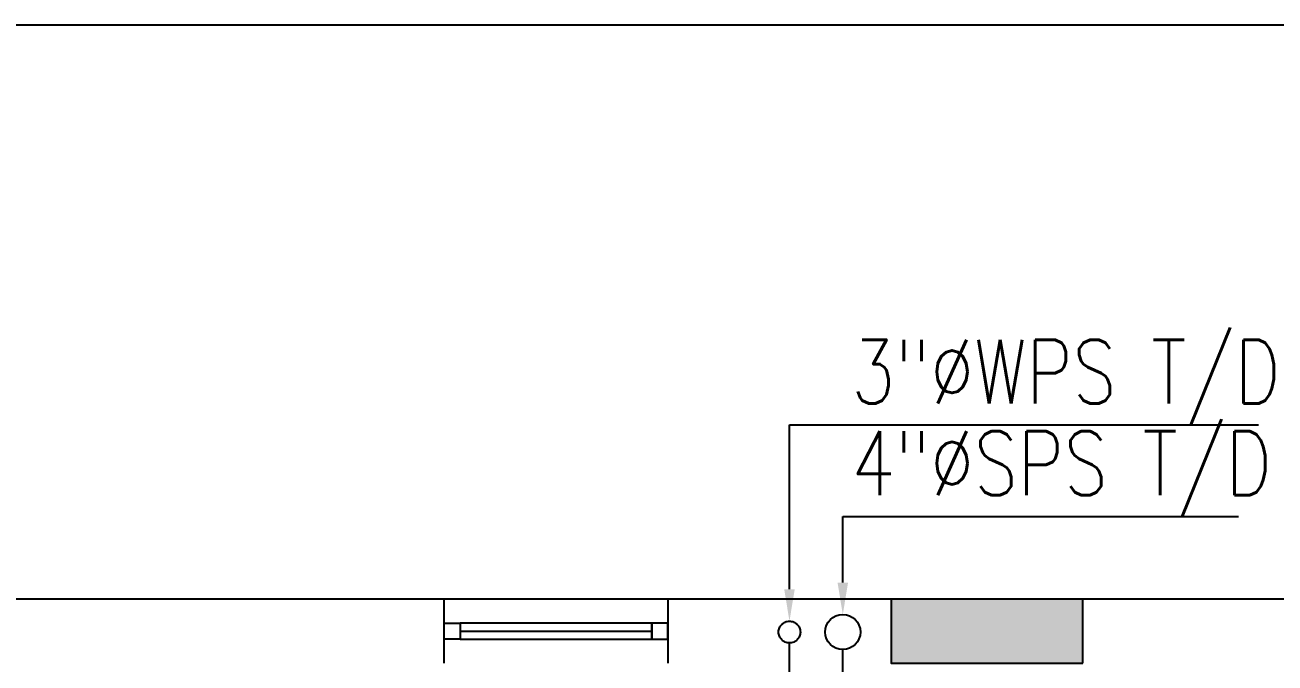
# Model space of a CAD drawing. Header units: metres. Extents: x -658 to -58, y -713 to -118.
# Drawn here: x -332.762 to -328.847, y -254.382 to -252.382 of the extents above; entities that cross this region are included whole.
import ezdxf
from ezdxf import colors
from ezdxf.entities.mleader import LeaderData, LeaderLine
from ezdxf.math import Vec2, Vec3

# ---------------------------------------------------------------- set-up
doc = ezdxf.new("R2010")
doc.units = ezdxf.units.M
doc.header["$LTSCALE"] = 100
doc.linetypes.add('CENTERX2', pattern=[4, 2.5, -0.5, 0.5, -0.5])
for name, color, linetype in [('DRAIN-LW', 2, 'Continuous'), ('drainage', 6, 'Continuous'), ('plan', 8, 'Continuous'), ('WATER TEXT', 3, 'Continuous')]:
    doc.layers.add(name, color=color, linetype=linetype)
doc.styles.add('02-GROUND-FOR WORK$0$MZ', font='romans.shx', dxfattribs={"width": 0.8})

# ---------------------------------------------------------------- blocks, each defined once
blk = doc.blocks.new('*U113')
blk.add_line((0.6500000000000403, 0), (0.05000000000001137, 0))
for points in [[(0.05000000000001137, 0.02500000000000568), (0, 0.02500000000000568), (0, -0.02500000000000568), (0.05000000000001137, -0.02500000000000568)], [(0.6500000000000403, -0.02500000000000568), (0.6500000000000403, 0.02500000000000568), (0.05000000000001137, 0.02500000000000568), (0.05000000000001137, -0.02500000000000568)], [(0.6500000000000403, 0.02500000000000568), (0.7000000000000517, 0.02500000000000568), (0.7000000000000517, -0.02500000000000568), (0.6500000000000403, -0.02500000000000568)]]:
    blk.add_lwpolyline(points, close=True)
blk = doc.blocks.new('TRF4R4R43TR43')
h = blk.add_hatch(color=256)
h.dxf.hatch_style = 1
h.paths.add_polyline_path([(-220.4055494243557, -219.155094601505), (-220.4055494243557, -218.955094601505), (-221.0055494243556, -218.955094601505), (-221.0055494243556, -219.155094601505)])
blk.add_lwpolyline([(-220.4055494243557, -219.155094601505), (-220.4055494243557, -218.955094601505), (-221.0055494243556, -218.955094601505), (-221.0055494243556, -219.155094601505)], close=True)
blk = doc.blocks.new('A$C79349d3f')
at = {"layer": 'plan'}
for p, q in [((-41.6028009961355, 21.10949198694311), (-28.90354420505571, 21.10949198694283)), ((-34.20354420505566, 19.30949198694287), (-38.60354420505575, 19.30949198694287)), ((-34.20354420505566, 19.10949198694283), (-34.20354420505566, 19.30949198694287)), ((-33.50354420505562, 19.30949198694282), (-34.20354420505566, 19.30949198694282)), ((-23.60354420505564, 19.3094919869427), (-33.50354420505562, 19.30949198694287)), ((-33.50354420505562, 19.30949198694287), (-33.50354420505562, 19.10949198694283))]:
    blk.add_line(p, q, dxfattribs=at)
blk.add_blockref('TRF4R4R43TR43', (188.2020052193, 238.2645865884479), dxfattribs=at)
at = {"layer": 'plan', "rotation": 180}
blk.add_blockref('*U113', (-33.50354420505562, 19.20949198694285), dxfattribs=at)

msp = doc.modelspace()

# ---------------------------------------------------------------- linework, layer by layer
at = {"layer": 'DRAIN-LW', "linetype": 'CENTERX2', "ltscale": 0.005}
msp.add_line((-330.3678014536637, -255.1990683515877), (-330.3678014536637, -254.3190854096453), dxfattribs=at)
msp.add_circle((-330.3678014536488, -254.2849146330844), 0.0341707765528081, dxfattribs=at)
at = {"layer": 'drainage', "linetype": 'CENTERX2', "ltscale": 0.2, "elevation": -8.149073000000001e-10}
msp.add_lwpolyline([(-330.2007886343437, -255.5515135183873), (-330.2007886343437, -254.3399146330918)], dxfattribs=at)
at = {"layer": 'drainage'}
msp.add_circle((-330.2007886343437, -254.2849146330993), 0.055, dxfattribs=at)

# ---------------------------------------------------------------- block references
at = {"layer": 'plan'}
msp.add_blockref('A$C79349d3f', (-297.2456081894987, -273.4915122757893), dxfattribs=at)

# ---------------------------------------------------------------- leaders
at = {"layer": 'WATER TEXT', "color": 3}
ml = msp.add_multileader_mtext('Standard', dxfattribs=at)
ml.set_content('3"%%CWPS T/D', color=3, style='02-GROUND-FOR WORK$0$MZ')
ml.set_leader_properties(color=1)
ml.build(insert=Vec2(0, 0))
ml.multileader.update_dxf_attribs({"text_left_attachment_type": 6, "text_right_attachment_type": 6, "dogleg_length": 100, "arrow_head_size": 0.1})
ctx = ml.context
ctx.base_point, ctx.char_height, ctx.arrow_head_size, ctx.landing_gap_size, ctx.plane_origin, ctx.plane_x_axis, ctx.plane_y_axis = Vec3(-330.174046773429, -253.6354674069177), 0.2, 0.1, 9e-05, Vec3(-330.5053512106824, -254.6881180400046), Vec3(1, -2e-16), Vec3(2e-16, 1)
ctx.left_attachment, ctx.right_attachment = 6, 6
notes = []
notes.append((ctx, [(1, (1, 1, 0), (-330.3678014536488, -253.6354674069177), (1, -2.000000000000002e-16), 0.1937546802197958, [(0, [(-330.3678014536488, -254.2507438565384)], 0, [])])]))
ctx.mtext.insert, ctx.mtext.text_direction, ctx.mtext.flow_direction = Vec3(-330.173956773429, -253.368800740251), Vec3(1, -2e-16), 5
ml = msp.add_multileader_mtext('Standard', dxfattribs=at)
ml.set_content('4"%%CSPS T/D', color=3, style='02-GROUND-FOR WORK$0$MZ')
ml.set_leader_properties(color=1)
ml.build(insert=Vec2(0, 0))
ml.multileader.update_dxf_attribs({"text_left_attachment_type": 6, "text_right_attachment_type": 6, "dogleg_length": 100, "arrow_head_size": 0.1})
ctx = ml.context
ctx.base_point, ctx.char_height, ctx.arrow_head_size, ctx.landing_gap_size, ctx.plane_origin, ctx.plane_x_axis, ctx.plane_y_axis = Vec3(-330.1740467734312, -253.9224068582992), 0.2, 0.1, 9e-05, Vec3(-330.3383383913624, -254.6881180400195), Vec3(1, -2e-16), Vec3(2e-16, 1)
ctx.left_attachment, ctx.right_attachment = 6, 6
notes.append((ctx, [(1, (1, 1, 0), (-330.2007886343437, -253.9224068582992), (1, -2.000000000000008e-16), 0.0267418609125215, [(0, [(-330.2007886343437, -254.2299146330919)], 0, [])])]))
ctx.mtext.insert, ctx.mtext.text_direction, ctx.mtext.flow_direction = Vec3(-330.1739567734312, -253.6557401916326), Vec3(1, -2e-16), 5
for ctx, leaders in notes:
    for number, flags, end, landing, length, lines in leaders:
        leader = LeaderData()
        leader.index, (leader.has_last_leader_line, leader.has_dogleg_vector, leader.attachment_direction) = number, flags
        leader.last_leader_point, leader.dogleg_vector, leader.dogleg_length = Vec3(end), Vec3(landing), length
        for number, points, colour, breaks in lines:
            line = LeaderLine()
            line.index, line.vertices, line.color, line.breaks = number, Vec3.list(points), colors.encode_raw_color(colour), breaks
            leader.lines.append(line)
        ctx.leaders.append(leader)

doc.saveas('drawing.dxf')
